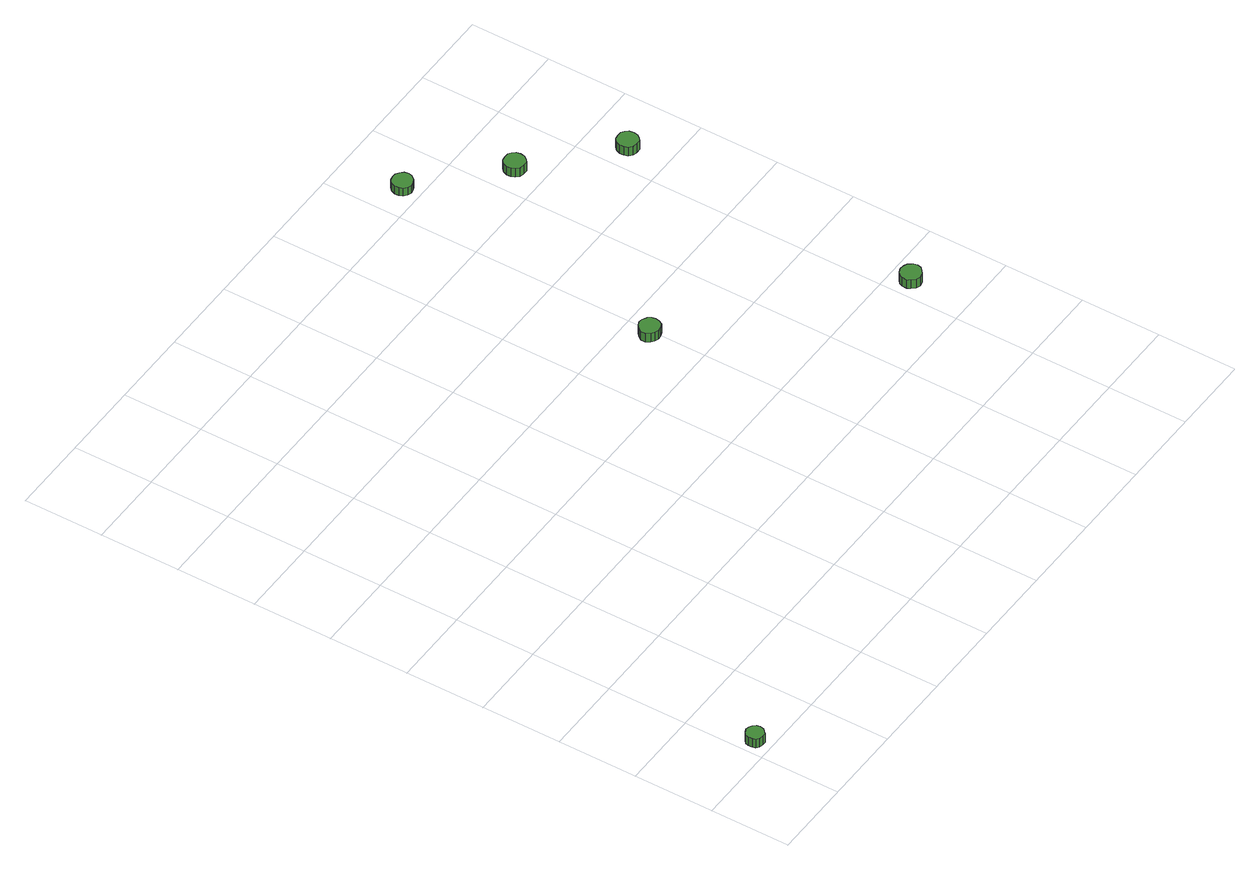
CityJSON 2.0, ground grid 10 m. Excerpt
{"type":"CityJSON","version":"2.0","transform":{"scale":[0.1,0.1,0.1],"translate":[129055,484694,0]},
"CityObjects":{
"tree1":{"type":"SolitaryVegetationObject","attributes":{"function":"something"},"geometry":[{"type":"MultiSurface","lod":"1","boundaries":[[[0,1,2,3,4,5,6,7,8,9,10,11,12,13,14]],[[15,16,17,18,19,20,21,22,23,24,25,26,27,28,29]],[[0,29,28,1]],[[1,28,27,2]],[[2,27,26,3]],[[3,26,25,4]],[[4,25,24,5]],[[5,24,23,6]],[[6,23,22,7]],[[7,22,21,8]],[[8,21,20,9]],[[9,20,19,10]],[[10,19,18,11]],[[11,18,17,12]],[[12,17,16,13]],[[13,16,15,14]],[[14,15,29,0]]]}]},
"tree2":{"type":"SolitaryVegetationObject","attributes":{"function":"something"},"geometry":[{"type":"MultiSurface","lod":"1","boundaries":[[[30,31,32,33,34,35,36,37,38,39,40,41,42,43,44]],[[45,46,47,48,49,50,51,52,53,54,55,56,57,58,59]],[[30,59,58,31]],[[31,58,57,32]],[[32,57,56,33]],[[33,56,55,34]],[[34,55,54,35]],[[35,54,53,36]],[[36,53,52,37]],[[37,52,51,38]],[[38,51,50,39]],[[39,50,49,40]],[[40,49,48,41]],[[41,48,47,42]],[[42,47,46,43]],[[43,46,45,44]],[[44,45,59,30]]]}]},
"tree3":{"type":"SolitaryVegetationObject","attributes":{"function":"something"},"geometry":[{"type":"MultiSurface","lod":"1","boundaries":[[[60,61,62,63,64,65,66,67,68,69,70,71,72,73,74]],[[75,76,77,78,79,80,81,82,83,84,85,86,87,88,89]],[[60,89,88,61]],[[61,88,87,62]],[[62,87,86,63]],[[63,86,85,64]],[[64,85,84,65]],[[65,84,83,66]],[[66,83,82,67]],[[67,82,81,68]],[[68,81,80,69]],[[69,80,79,70]],[[70,79,78,71]],[[71,78,77,72]],[[72,77,76,73]],[[73,76,75,74]],[[74,75,89,60]]]}]},
"tree4":{"type":"SolitaryVegetationObject","attributes":{"function":"something"},"geometry":[{"type":"MultiSurface","lod":"1","boundaries":[[[90,91,92,93,94,95,96,97,98,99,100,101,102,103,104]],[[105,106,107,108,109,110,111,112,113,114,115,116,117,118,119]],[[90,119,118,91]],[[91,118,117,92]],[[92,117,116,93]],[[93,116,115,94]],[[94,115,114,95]],[[95,114,113,96]],[[96,113,112,97]],[[97,112,111,98]],[[98,111,110,99]],[[99,110,109,100]],[[100,109,108,101]],[[101,108,107,102]],[[102,107,106,103]],[[103,106,105,104]],[[104,105,119,90]]]}]},
"tree5":{"type":"SolitaryVegetationObject","attributes":{"function":"something"},"geometry":[{"type":"MultiSurface","lod":"1","boundaries":[[[120,121,122,123,124,125,126,127,128,129,130,131,132,133,134]],[[135,136,137,138,139,140,141,142,143,144,145,146,147,148,149]],[[120,149,148,121]],[[121,148,147,122]],[[122,147,146,123]],[[123,146,145,124]],[[124,145,144,125]],[[125,144,143,126]],[[126,143,142,127]],[[127,142,141,128]],[[128,141,140,129]],[[129,140,139,130]],[[130,139,138,131]],[[131,138,137,132]],[[132,137,136,133]],[[133,136,135,134]],[[134,135,149,120]]]}]},
"tree6":{"type":"SolitaryVegetationObject","attributes":{"function":"something"},"geometry":[{"type":"MultiSurface","lod":"1","boundaries":[[[150,151,152,153,154,155,156,157,158,159,160,161,162,163,164]],[[165,166,167,168,169,170,171,172,173,174,175,176,177,178,179]],[[150,179,178,151]],[[151,178,177,152]],[[152,177,176,153]],[[153,176,175,154]],[[154,175,174,155]],[[155,174,173,156]],[[156,173,172,157]],[[157,172,171,158]],[[158,171,170,159]],[[159,170,169,160]],[[160,169,168,161]],[[161,168,167,162]],[[162,167,166,163]],[[163,166,165,164]],[[164,165,179,150]]]}]}
},
"vertices":[
[24,17,24],[23,21,24],[20,25,24],[17,27,24],[12,28,24],[8,26,24],[4,23,24],[3,19,24],[3,14,24],[4,10,24],[8,7,24],[12,6,24],[17,6,24],[20,9,24],[23,12,24],[23,12,11],[20,9,11],[17,6,11],[12,6,11],[8,7,11],[4,10,11],[3,14,11],[3,19,11],[4,23,11],[8,26,11],[12,28,11],[17,27,11],[20,25,11],[23,21,11],[24,17,11],
[502,465,25],[501,470,25],[498,474,25],[493,477,25],[488,478,25],[483,476,25],[479,472,25],[476,468,25],[476,462,25],[479,457,25],[483,454,25],[488,452,25],[493,453,25],[498,455,25],[501,460,25],[501,460,12],[498,455,12],[493,453,12],[488,452,12],[483,454,12],[479,457,12],[476,462,12],[476,468,12],[479,472,12],[483,476,12],[488,478,12],[493,477,12],[498,474,12],[501,470,12],[502,465,12],
[551,821,20],[550,826,20],[546,830,20],[542,833,20],[537,833,20],[532,832,20],[528,828,20],[526,823,20],[526,818,20],[528,813,20],[532,810,20],[537,808,20],[542,809,20],[546,811,20],[550,816,20],[550,816,8],[546,811,8],[542,809,8],[537,808,8],[532,810,8],[528,813,8],[526,818,8],[526,823,8],[528,828,8],[532,832,8],[537,833,8],[542,833,8],[546,830,8],[550,826,8],[551,821,8],
[731,271,24],[730,276,24],[726,281,24],[722,283,24],[716,284,24],[711,282,24],[707,279,24],[705,274,24],[705,268,24],[707,264,24],[711,260,24],[716,258,24],[722,259,24],[726,262,24],[730,266,24],[730,266,11],[726,262,11],[722,259,11],[716,258,11],[711,260,11],[707,264,11],[705,268,11],[705,274,11],[707,279,11],[711,282,11],[716,284,11],[722,283,11],[726,281,11],[730,276,11],[731,271,11],
[646,736,18],[645,741,18],[642,745,18],[638,748,18],[632,748,18],[627,747,18],[623,743,18],[621,738,18],[621,733,18],[623,728,18],[627,724,18],[632,723,18],[638,723,18],[642,726,18],[645,730,18],[645,730,5],[642,726,5],[638,723,5],[632,723,5],[627,724,5],[623,728,5],[621,733,5],[621,738,5],[623,743,5],[627,747,5],[632,748,5],[638,748,5],[642,745,5],[645,741,5],[646,736,5],
[743,651,17],[742,656,17],[739,660,17],[735,663,17],[729,663,17],[724,662,17],[720,658,17],[718,653,17],[718,648,17],[720,643,17],[724,639,17],[729,638,17],[735,638,17],[739,641,17],[742,645,17],[742,645,4],[739,641,4],[735,638,4],[729,638,4],[724,639,4],[720,643,4],[718,648,4],[718,653,4],[720,658,4],[724,662,4],[729,663,4],[735,663,4],[739,660,4],[742,656,4],[743,651,4]
]}
